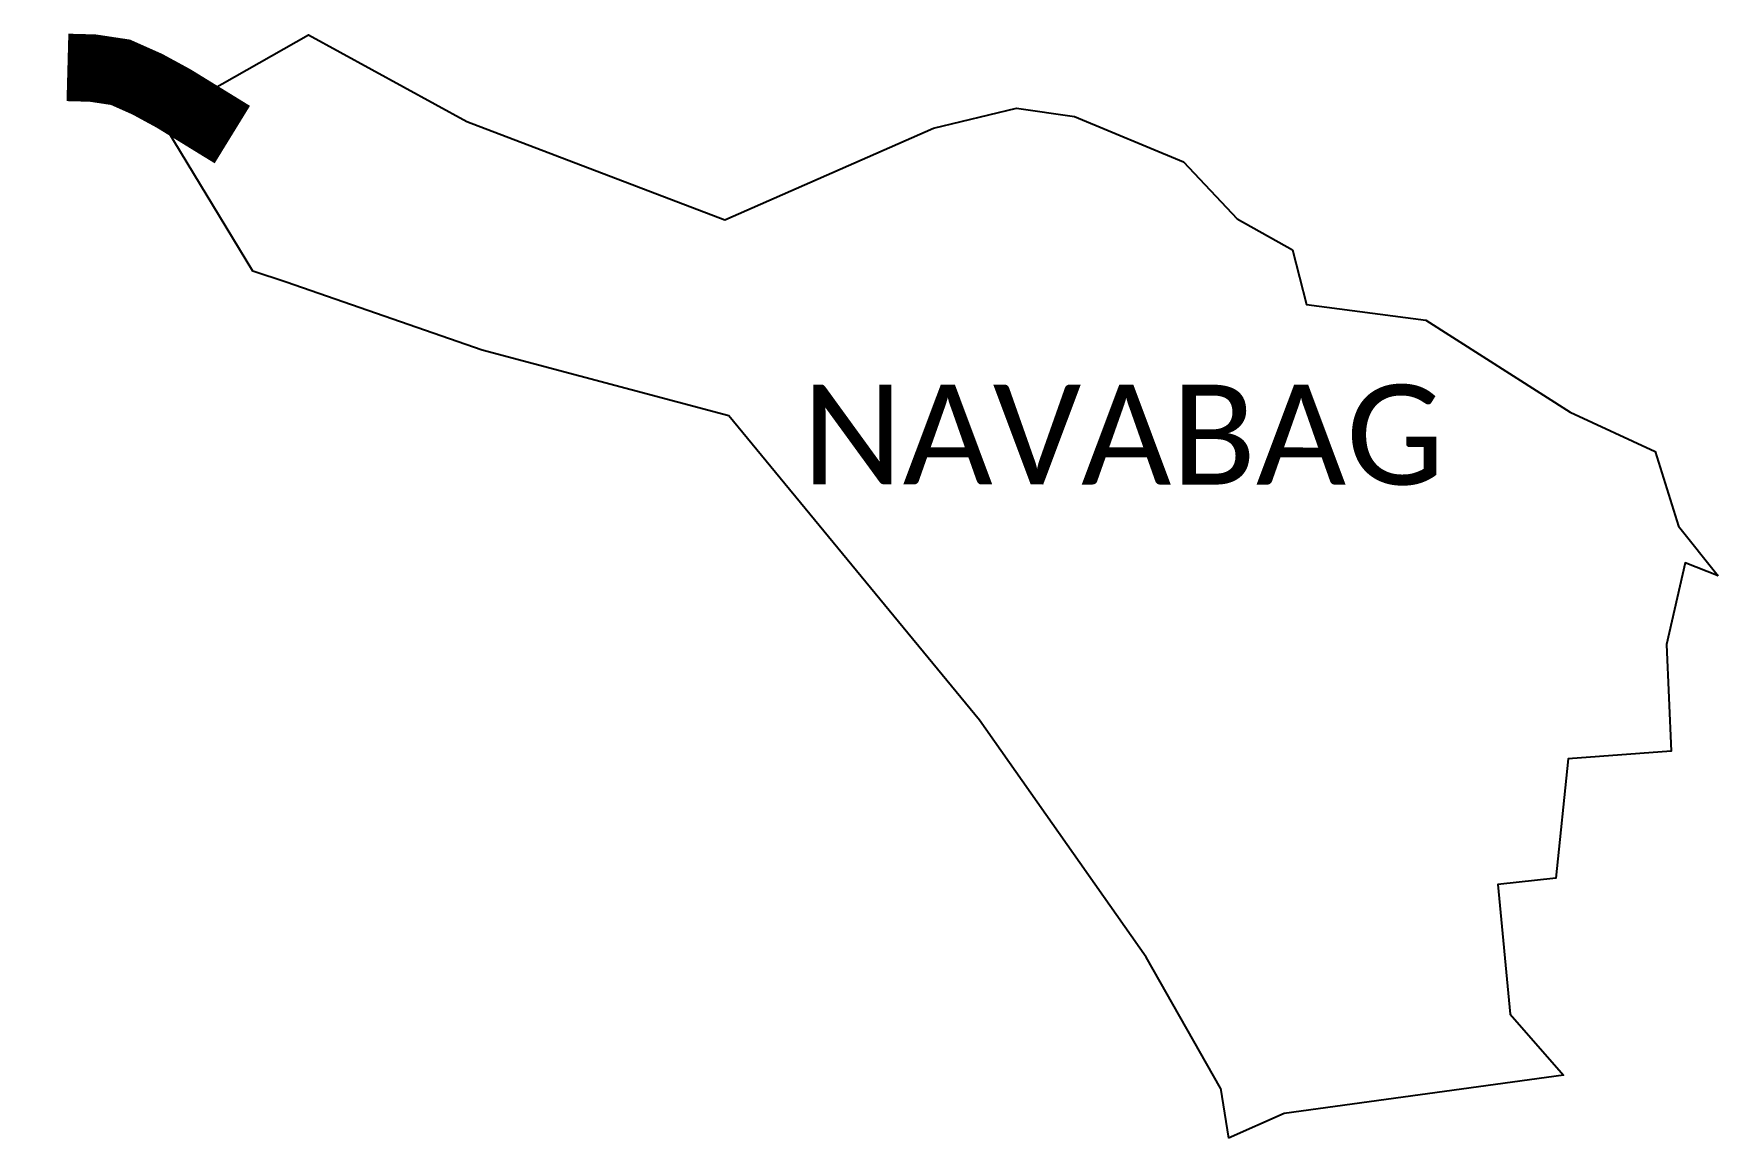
# Model space of a CAD drawing. Header units: metres. Extents: x 352067 to 353316, y 1752874 to 1753693.
import ezdxf

# ---------------------------------------------------------------- set-up
doc = ezdxf.new("R2010")
doc.units = ezdxf.units.M
doc.header["$MEASUREMENT"] = 0
for name, color, linetype in [('UNPROTECTED DUE TO CREEK', 150, 'Continuous'), ('VILLAGE BOUNDRY', 3, 'Continuous'), ('VILLAGE NAME', 250, 'Continuous')]:
    doc.layers.add(name, color=color, linetype=linetype)
doc.styles.get("Standard").update_dxf_attribs({"font": 'arial.ttf'})

msp = doc.modelspace()

# ---------------------------------------------------------------- linework, layer by layer
at = {"layer": 'UNPROTECTED DUE TO CREEK', "const_width": 50, "flags": 128}
msp.add_lwpolyline([(352092.5, 1753668), (352111.2, 1753667.5), (352131.8, 1753664.4), (352151.8, 1753655.5), (352171.1, 1753645), (352214.7, 1753618.2)], dxfattribs=at)
at = {"layer": 'VILLAGE BOUNDRY'}
msp.add_lwpolyline([(352947, 1752911.2), (352953, 1752874.1)], dxfattribs=at)
for points in [[(352947, 1752911.2, 0), (352891.8, 1753008.4, 0), (352768.3, 1753184, 0), (352582.6, 1753409.6, 0), (352399.8, 1753458.4, 0), (352254.5, 1753508.8, 0), (352229.8, 1753516.9, 0), (352161.5, 1753630, 0), (352271.2, 1753692.1, 0), (352388.6, 1753627.9, 0), (352579.7, 1753554.9, 0), (352734.4, 1753622.9, 0), (352795.9, 1753637.7, 0), (352838.7, 1753631.6, 0), (352919.6, 1753598.1, 0), (352959.3, 1753555.7, 0), (353000.3, 1753532.8, 0), (353010.7, 1753492.3, 0), (353099.1, 1753480.7, 0), (353206.2, 1753412.5, 0), (353269, 1753383.2, 0), (353286.5, 1753327.9, 0), (353315.9, 1753291.1, 0)], [(353315.9, 1753291.1, 0), (353291.3, 1753300.7, 0), (353277.6, 1753240.1, 0), (353281, 1753161.1, 0), (353204.7, 1753155.4, 0), (353195.5, 1753066.9, 0), (353152.6, 1753062.2, 0), (353161.7, 1752966.2, 0), (353201.2, 1752920.9, 0), (352994.1, 1752892.5, 0), (352953, 1752874.1, 0)]]:
    msp.add_polyline3d(points, dxfattribs=at)

# ---------------------------------------------------------------- texts
at = {"layer": 'VILLAGE NAME', "insert": (352637, 1753432.9), "char_height": 74.047, "attachment_point": 1, "rotation": 359.9793}
msp.add_mtext_dynamic_manual_height_columns('{\\fCalibri|b0|i0|c0|p34;NAVABAG}', width=730.677, gutter_width=370.2, heights=[0], dxfattribs=at)

doc.saveas('drawing.dxf')
